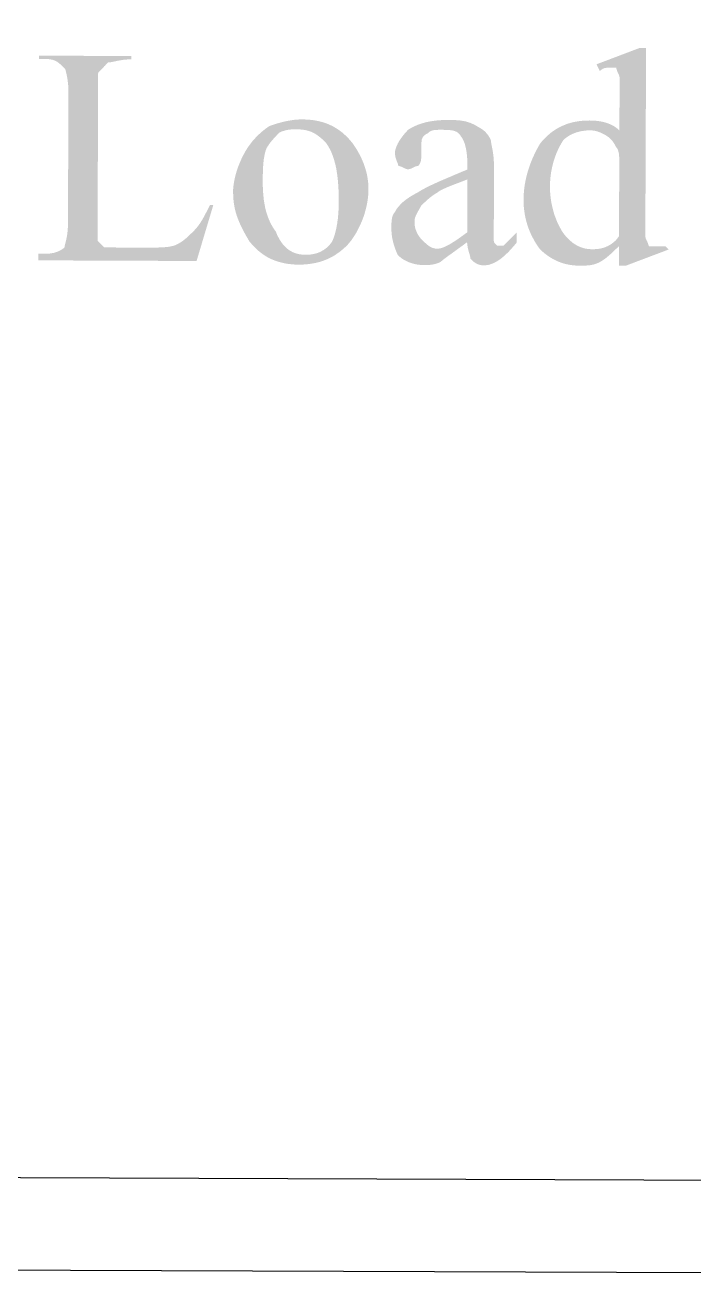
# Model space of a CAD drawing. Header units: millimetres. Extents: x -125 to 146, y -26 to 163.
# Drawn here: x 121.24 to 129.83, y 133.83 to 149.94 of the extents above; entities that cross this region are included whole.
import ezdxf
from ezdxf.xclip import XClip

# ---------------------------------------------------------------- set-up
doc = ezdxf.new("R2010")
doc.units = ezdxf.units.MM
doc.header["$MEASUREMENT"] = 0
doc.header["$XCLIPFRAME"] = 0
doc.layers.get('0').update_dxf_attribs({"color": 255, "linetype": 'CONTINUOUS'})

# ---------------------------------------------------------------- blocks, each defined once
blk = doc.blocks.new('MF5382_3')
at = {"color": 7, "linetype": 'Continuous', "lineweight": 25, "true_color": 0x000007}
blk.add_lwpolyline([(197.67, 53.755), (197.67, -5.961), (171.424, -5.961), (171.424, 53.755)], close=True, dxfattribs=at)
blk = doc.blocks.new('MF5399_4')
at = {"color": 7, "linetype": 'Continuous', "lineweight": 25, "true_color": 0x000007}
blk.add_lwpolyline([(196.482, 52.612), (196.482, -4.776), (172.612, -4.776), (172.612, 52.612)], close=True, dxfattribs=at)

msp = doc.modelspace()

# ---------------------------------------------------------------- hatches: boundary and pattern name
at = {"true_color": 0x000007}
h = msp.add_hatch(color=7, dxfattribs=at)
h.paths.add_polyline_path([(128.863, 147.101), (128.852, 147.09), (128.842, 147.08), (128.831, 147.069), (128.82, 147.059), (128.81, 147.049), (128.799, 147.038), (128.789, 147.028), (128.778, 147.018), (128.767, 147.008), (128.757, 146.999), (128.746, 146.989), (128.735, 146.98), (128.725, 146.971), (128.714, 146.962), (128.704, 146.953), (128.693, 146.945), (128.682, 146.937), (128.672, 146.929), (128.661, 146.922), (128.651, 146.915), (128.64, 146.908), (128.629, 146.902), (128.619, 146.896), (128.608, 146.89), (128.598, 146.885), (128.587, 146.881), (128.576, 146.876), (128.566, 146.873), (128.555, 146.869), (128.545, 146.866), (128.534, 146.863), (128.523, 146.861), (128.513, 146.859), (128.502, 146.857), (128.492, 146.855), (128.481, 146.854), (128.47, 146.852), (128.46, 146.851), (128.449, 146.851), (128.439, 146.85), (128.428, 146.85), (128.417, 146.849), (128.407, 146.849), (128.396, 146.849), (128.386, 146.849), (128.375, 146.849), (128.365, 146.849), (128.354, 146.849), (128.328, 146.849), (128.302, 146.851), (128.277, 146.853), (128.252, 146.856), (128.227, 146.86), (128.203, 146.865), (128.18, 146.87), (128.157, 146.876), (128.134, 146.883), (128.112, 146.891), (128.09, 146.899), (128.068, 146.908), (128.048, 146.918), (128.027, 146.928), (128.007, 146.939), (127.987, 146.951), (127.968, 146.963), (127.95, 146.975), (127.931, 146.989), (127.914, 147.002), (127.896, 147.017), (127.879, 147.031), (127.863, 147.047), (127.847, 147.062), (127.831, 147.084), (127.816, 147.106), (127.801, 147.128), (127.787, 147.151), (127.774, 147.174), (127.761, 147.198), (127.748, 147.222), (127.736, 147.246), (127.725, 147.271), (127.714, 147.297), (127.704, 147.322), (127.694, 147.349), (127.686, 147.375), (127.677, 147.403), (127.67, 147.43), (127.663, 147.458), (127.657, 147.487), (127.652, 147.516), (127.648, 147.545), (127.644, 147.575), (127.641, 147.605), (127.639, 147.636), (127.638, 147.667), (127.637, 147.698), (127.638, 147.73), (127.639, 147.762), (127.642, 147.794), (127.645, 147.826), (127.649, 147.858), (127.653, 147.889), (127.659, 147.921), (127.665, 147.952), (127.672, 147.984), (127.68, 148.015), (127.688, 148.045), (127.697, 148.076), (127.707, 148.106), (127.717, 148.136), (127.728, 148.166), (127.74, 148.196), (127.752, 148.225), (127.765, 148.254), (127.778, 148.282), (127.792, 148.311), (127.806, 148.339), (127.821, 148.366), (127.836, 148.393), (127.852, 148.42), (127.873, 148.445), (127.895, 148.47), (127.918, 148.493), (127.94, 148.515), (127.964, 148.535), (127.987, 148.555), (128.011, 148.573), (128.036, 148.59), (128.061, 148.606), (128.086, 148.62), (128.112, 148.634), (128.138, 148.646), (128.165, 148.657), (128.192, 148.668), (128.22, 148.677), (128.248, 148.685), (128.276, 148.692), (128.305, 148.698), (128.335, 148.703), (128.364, 148.707), (128.395, 148.71), (128.425, 148.712), (128.456, 148.713), (128.488, 148.714), (128.509, 148.713), (128.529, 148.713), (128.549, 148.711), (128.569, 148.71), (128.588, 148.708), (128.607, 148.705), (128.625, 148.702), (128.643, 148.699), (128.66, 148.695), (128.677, 148.691), (128.694, 148.686), (128.71, 148.681), (128.726, 148.675), (128.741, 148.669), (128.756, 148.663), (128.77, 148.656), (128.784, 148.649), (128.797, 148.641), (128.81, 148.633), (128.823, 148.624), (128.835, 148.615), (128.846, 148.606), (128.858, 148.596), (128.868, 148.585), (128.87, 148.924), (128.87, 148.945), (128.87, 148.965), (128.87, 148.985), (128.87, 149.005), (128.87, 149.024), (128.87, 149.042), (128.87, 149.06), (128.87, 149.078), (128.87, 149.094), (128.87, 149.11), (128.87, 149.126), (128.87, 149.141), (128.871, 149.155), (128.871, 149.169), (128.871, 149.181), (128.871, 149.194), (128.871, 149.205), (128.871, 149.216), (128.871, 149.225), (128.871, 149.235), (128.871, 149.243), (128.871, 149.25), (128.871, 149.257), (128.871, 149.263), (128.871, 149.268), (128.87, 149.273), (128.869, 149.278), (128.868, 149.284), (128.866, 149.289), (128.864, 149.294), (128.862, 149.3), (128.86, 149.305), (128.858, 149.31), (128.855, 149.316), (128.853, 149.321), (128.85, 149.326), (128.847, 149.332), (128.845, 149.337), (128.842, 149.343), (128.84, 149.348), (128.838, 149.354), (128.836, 149.359), (128.834, 149.365), (128.832, 149.37), (128.831, 149.376), (128.83, 149.381), (128.829, 149.387), (128.829, 149.392), (128.824, 149.392), (128.819, 149.392), (128.815, 149.392), (128.811, 149.392), (128.807, 149.392), (128.804, 149.392), (128.801, 149.392), (128.798, 149.392), (128.795, 149.392), (128.792, 149.392), (128.789, 149.392), (128.787, 149.392), (128.784, 149.392), (128.781, 149.392), (128.779, 149.392), (128.776, 149.393), (128.773, 149.393), (128.77, 149.393), (128.766, 149.393), (128.762, 149.393), (128.758, 149.393), (128.754, 149.393), (128.749, 149.393), (128.744, 149.393), (128.739, 149.393), (128.734, 149.393), (128.729, 149.393), (128.723, 149.392), (128.718, 149.392), (128.713, 149.392), (128.707, 149.392), (128.702, 149.391), (128.697, 149.39), (128.691, 149.39), (128.686, 149.389), (128.681, 149.387), (128.676, 149.386), (128.67, 149.384), (128.665, 149.382), (128.66, 149.38), (128.654, 149.377), (128.649, 149.374), (128.644, 149.371), (128.638, 149.367), (128.633, 149.363), (128.628, 149.358), (128.623, 149.354), (128.617, 149.348), (128.575, 149.436), (129.126, 149.645), (129.211, 149.645), (129.203, 147.608), (129.203, 147.582), (129.203, 147.557), (129.203, 147.532), (129.203, 147.509), (129.203, 147.486), (129.203, 147.465), (129.203, 147.444), (129.203, 147.424), (129.203, 147.405), (129.203, 147.387), (129.203, 147.37), (129.203, 147.354), (129.202, 147.338), (129.202, 147.324), (129.202, 147.31), (129.202, 147.297), (129.202, 147.285), (129.202, 147.274), (129.202, 147.264), (129.202, 147.255), (129.202, 147.247), (129.202, 147.239), (129.202, 147.232), (129.202, 147.227), (129.202, 147.221), (129.203, 147.216), (129.204, 147.211), (129.205, 147.205), (129.207, 147.2), (129.209, 147.195), (129.211, 147.19), (129.213, 147.184), (129.215, 147.179), (129.218, 147.174), (129.22, 147.168), (129.223, 147.163), (129.226, 147.158), (129.228, 147.152), (129.231, 147.147), (129.233, 147.142), (129.235, 147.137), (129.237, 147.131), (129.239, 147.126), (129.241, 147.121), (129.242, 147.115), (129.243, 147.11), (129.244, 147.105), (129.244, 147.1), (129.249, 147.099), (129.254, 147.099), (129.259, 147.099), (129.263, 147.099), (129.267, 147.099), (129.271, 147.099), (129.274, 147.099), (129.277, 147.099), (129.28, 147.099), (129.283, 147.099), (129.286, 147.099), (129.289, 147.099), (129.291, 147.099), (129.294, 147.099), (129.297, 147.099), (129.3, 147.099), (129.303, 147.099), (129.306, 147.099), (129.31, 147.099), (129.313, 147.099), (129.317, 147.099), (129.321, 147.099), (129.326, 147.099), (129.331, 147.099), (129.337, 147.099), (129.342, 147.099), (129.347, 147.099), (129.352, 147.099), (129.358, 147.099), (129.363, 147.099), (129.368, 147.099), (129.374, 147.099), (129.379, 147.099), (129.384, 147.099), (129.389, 147.099), (129.395, 147.099), (129.4, 147.099), (129.405, 147.099), (129.411, 147.099), (129.416, 147.099), (129.421, 147.099), (129.426, 147.099), (129.432, 147.099), (129.437, 147.099), (129.442, 147.099), (129.448, 147.099), (129.453, 147.099), (129.458, 147.099), (129.5, 147.056), (128.947, 146.847), (128.862, 146.847)])
h.paths.add_polyline_path([(128.863, 147.228), (128.867, 148.162), (128.867, 148.172), (128.867, 148.183), (128.867, 148.194), (128.867, 148.204), (128.867, 148.214), (128.866, 148.225), (128.866, 148.235), (128.866, 148.245), (128.865, 148.255), (128.864, 148.265), (128.863, 148.274), (128.862, 148.284), (128.861, 148.293), (128.859, 148.302), (128.857, 148.31), (128.855, 148.319), (128.852, 148.327), (128.85, 148.335), (128.847, 148.342), (128.843, 148.349), (128.839, 148.356), (128.835, 148.362), (128.83, 148.368), (128.825, 148.374), (128.82, 148.384), (128.815, 148.394), (128.809, 148.404), (128.804, 148.413), (128.799, 148.422), (128.793, 148.43), (128.787, 148.438), (128.782, 148.446), (128.776, 148.454), (128.77, 148.461), (128.763, 148.468), (128.757, 148.475), (128.75, 148.481), (128.743, 148.487), (128.736, 148.494), (128.729, 148.5), (128.721, 148.505), (128.713, 148.511), (128.704, 148.517), (128.696, 148.522), (128.686, 148.528), (128.677, 148.533), (128.667, 148.538), (128.657, 148.544), (128.646, 148.549), (128.636, 148.553), (128.627, 148.558), (128.618, 148.562), (128.609, 148.565), (128.6, 148.568), (128.592, 148.571), (128.585, 148.574), (128.577, 148.576), (128.57, 148.578), (128.563, 148.58), (128.556, 148.581), (128.55, 148.582), (128.543, 148.583), (128.537, 148.584), (128.531, 148.585), (128.526, 148.585), (128.52, 148.586), (128.514, 148.586), (128.509, 148.586), (128.503, 148.586), (128.498, 148.587), (128.493, 148.587), (128.487, 148.587), (128.472, 148.586), (128.456, 148.586), (128.44, 148.585), (128.424, 148.583), (128.408, 148.581), (128.393, 148.579), (128.377, 148.576), (128.362, 148.573), (128.347, 148.569), (128.332, 148.565), (128.317, 148.561), (128.302, 148.556), (128.288, 148.55), (128.273, 148.544), (128.259, 148.538), (128.246, 148.531), (128.232, 148.524), (128.219, 148.516), (128.207, 148.508), (128.194, 148.5), (128.182, 148.491), (128.17, 148.481), (128.159, 148.471), (128.148, 148.461), (128.138, 148.445), (128.127, 148.427), (128.117, 148.409), (128.106, 148.391), (128.096, 148.371), (128.086, 148.351), (128.076, 148.329), (128.066, 148.308), (128.057, 148.285), (128.048, 148.261), (128.039, 148.237), (128.031, 148.213), (128.023, 148.187), (128.016, 148.161), (128.009, 148.134), (128.003, 148.107), (127.997, 148.079), (127.992, 148.051), (127.988, 148.022), (127.984, 147.992), (127.981, 147.962), (127.979, 147.931), (127.977, 147.9), (127.977, 147.869), (127.977, 147.837), (127.978, 147.806), (127.98, 147.775), (127.983, 147.744), (127.986, 147.715), (127.991, 147.685), (127.995, 147.657), (128.001, 147.629), (128.007, 147.601), (128.014, 147.574), (128.021, 147.548), (128.028, 147.522), (128.036, 147.497), (128.045, 147.473), (128.054, 147.45), (128.063, 147.427), (128.072, 147.405), (128.082, 147.384), (128.092, 147.363), (128.102, 147.343), (128.113, 147.325), (128.123, 147.306), (128.133, 147.289), (128.144, 147.273), (128.16, 147.252), (128.175, 147.233), (128.191, 147.215), (128.207, 147.198), (128.223, 147.183), (128.239, 147.168), (128.255, 147.155), (128.27, 147.142), (128.286, 147.131), (128.302, 147.121), (128.318, 147.111), (128.334, 147.103), (128.35, 147.095), (128.365, 147.089), (128.381, 147.083), (128.397, 147.078), (128.413, 147.073), (128.429, 147.069), (128.445, 147.066), (128.461, 147.064), (128.476, 147.062), (128.492, 147.061), (128.508, 147.06), (128.524, 147.06), (128.54, 147.06), (128.556, 147.061), (128.572, 147.062), (128.587, 147.063), (128.603, 147.065), (128.619, 147.068), (128.634, 147.071), (128.65, 147.075), (128.665, 147.079), (128.68, 147.084), (128.695, 147.09), (128.709, 147.096), (128.724, 147.103), (128.738, 147.111), (128.752, 147.119), (128.766, 147.128), (128.779, 147.138), (128.792, 147.148), (128.805, 147.159), (128.818, 147.171), (128.83, 147.184), (128.841, 147.198), (128.853, 147.213)])
msp.add_hatch(color=7, dxfattribs=at).paths.add_polyline_path([(123.61, 147.628), (123.653, 147.628), (123.438, 146.909), (121.404, 146.917), (121.404, 147.002), (121.489, 147.001), (121.504, 147.001), (121.519, 147.002), (121.534, 147.003), (121.549, 147.004), (121.562, 147.006), (121.576, 147.008), (121.589, 147.011), (121.602, 147.013), (121.614, 147.016), (121.625, 147.02), (121.637, 147.023), (121.647, 147.027), (121.658, 147.031), (121.668, 147.035), (121.677, 147.04), (121.686, 147.044), (121.695, 147.049), (121.703, 147.054), (121.711, 147.059), (121.718, 147.064), (121.725, 147.069), (121.731, 147.074), (121.737, 147.08), (121.743, 147.085), (121.743, 147.09), (121.744, 147.096), (121.745, 147.103), (121.746, 147.11), (121.748, 147.117), (121.75, 147.125), (121.752, 147.134), (121.754, 147.143), (121.757, 147.153), (121.759, 147.163), (121.762, 147.174), (121.764, 147.185), (121.767, 147.198), (121.77, 147.211), (121.772, 147.224), (121.775, 147.238), (121.777, 147.254), (121.779, 147.269), (121.781, 147.286), (121.783, 147.303), (121.784, 147.321), (121.785, 147.34), (121.786, 147.36), (121.786, 147.381), (121.793, 149.077), (121.792, 149.098), (121.792, 149.118), (121.791, 149.138), (121.79, 149.158), (121.788, 149.177), (121.786, 149.195), (121.784, 149.212), (121.782, 149.229), (121.78, 149.245), (121.777, 149.261), (121.775, 149.275), (121.772, 149.289), (121.77, 149.302), (121.767, 149.313), (121.765, 149.324), (121.762, 149.334), (121.76, 149.343), (121.758, 149.351), (121.756, 149.358), (121.754, 149.363), (121.753, 149.368), (121.752, 149.371), (121.752, 149.373), (121.751, 149.374), (121.741, 149.384), (121.731, 149.395), (121.721, 149.404), (121.712, 149.414), (121.703, 149.422), (121.694, 149.431), (121.685, 149.439), (121.676, 149.446), (121.668, 149.453), (121.659, 149.46), (121.65, 149.466), (121.641, 149.472), (121.631, 149.477), (121.622, 149.481), (121.612, 149.486), (121.601, 149.49), (121.59, 149.493), (121.579, 149.496), (121.567, 149.498), (121.555, 149.5), (121.542, 149.502), (121.528, 149.503), (121.513, 149.504), (121.498, 149.504), (121.413, 149.504), (121.413, 149.547), (122.601, 149.542), (122.601, 149.5), (122.585, 149.5), (122.569, 149.499), (122.553, 149.498), (122.537, 149.497), (122.521, 149.496), (122.506, 149.494), (122.49, 149.492), (122.475, 149.49), (122.461, 149.487), (122.446, 149.485), (122.432, 149.482), (122.419, 149.48), (122.406, 149.477), (122.393, 149.474), (122.381, 149.472), (122.37, 149.47), (122.359, 149.467), (122.348, 149.465), (122.339, 149.463), (122.33, 149.462), (122.322, 149.461), (122.314, 149.46), (122.308, 149.459), (122.302, 149.459), (122.297, 149.454), (122.291, 149.448), (122.286, 149.443), (122.281, 149.438), (122.275, 149.432), (122.27, 149.427), (122.265, 149.421), (122.26, 149.416), (122.254, 149.411), (122.249, 149.405), (122.244, 149.4), (122.238, 149.394), (122.233, 149.389), (122.228, 149.383), (122.222, 149.378), (122.217, 149.373), (122.212, 149.367), (122.206, 149.362), (122.201, 149.356), (122.196, 149.351), (122.19, 149.346), (122.185, 149.34), (122.18, 149.335), (122.175, 149.33), (122.175, 149.324), (122.174, 149.318), (122.174, 149.312), (122.174, 149.305), (122.174, 149.297), (122.174, 149.289), (122.174, 149.281), (122.174, 149.272), (122.174, 149.262), (122.174, 149.252), (122.174, 149.241), (122.174, 149.229), (122.174, 149.217), (122.174, 149.204), (122.174, 149.19), (122.174, 149.176), (122.174, 149.161), (122.174, 149.145), (122.174, 149.129), (122.174, 149.111), (122.174, 149.093), (122.174, 149.074), (122.174, 149.054), (122.173, 149.033), (122.167, 147.38), (122.167, 147.369), (122.167, 147.359), (122.167, 147.348), (122.167, 147.338), (122.167, 147.327), (122.167, 147.317), (122.167, 147.307), (122.167, 147.297), (122.167, 147.287), (122.167, 147.277), (122.167, 147.267), (122.167, 147.258), (122.167, 147.249), (122.167, 147.24), (122.167, 147.231), (122.167, 147.223), (122.167, 147.215), (122.167, 147.207), (122.167, 147.2), (122.167, 147.193), (122.167, 147.186), (122.167, 147.179), (122.167, 147.174), (122.167, 147.168), (122.172, 147.163), (122.176, 147.158), (122.181, 147.154), (122.184, 147.15), (122.188, 147.146), (122.192, 147.143), (122.195, 147.14), (122.198, 147.137), (122.201, 147.134), (122.203, 147.131), (122.206, 147.128), (122.209, 147.126), (122.211, 147.123), (122.214, 147.12), (122.217, 147.117), (122.22, 147.115), (122.223, 147.111), (122.226, 147.108), (122.229, 147.105), (122.233, 147.101), (122.237, 147.097), (122.241, 147.093), (122.246, 147.088), (122.251, 147.083), (122.256, 147.083), (122.262, 147.083), (122.269, 147.083), (122.276, 147.083), (122.283, 147.083), (122.291, 147.083), (122.3, 147.083), (122.309, 147.083), (122.319, 147.083), (122.329, 147.083), (122.34, 147.083), (122.351, 147.083), (122.364, 147.083), (122.377, 147.083), (122.39, 147.083), (122.405, 147.082), (122.42, 147.082), (122.435, 147.082), (122.452, 147.082), (122.469, 147.082), (122.488, 147.082), (122.507, 147.082), (122.526, 147.082), (122.547, 147.082), (122.762, 147.081), (122.788, 147.081), (122.813, 147.081), (122.837, 147.081), (122.861, 147.081), (122.883, 147.081), (122.905, 147.081), (122.926, 147.082), (122.947, 147.082), (122.966, 147.083), (122.985, 147.083), (123.003, 147.084), (123.021, 147.085), (123.038, 147.087), (123.054, 147.088), (123.07, 147.09), (123.085, 147.092), (123.099, 147.095), (123.113, 147.098), (123.126, 147.101), (123.139, 147.104), (123.151, 147.108), (123.163, 147.112), (123.174, 147.117), (123.185, 147.122), (123.195, 147.127), (123.205, 147.132), (123.215, 147.138), (123.224, 147.143), (123.233, 147.149), (123.242, 147.154), (123.251, 147.16), (123.259, 147.166), (123.267, 147.171), (123.275, 147.178), (123.283, 147.184), (123.291, 147.19), (123.299, 147.197), (123.307, 147.204), (123.315, 147.211), (123.323, 147.219), (123.332, 147.226), (123.34, 147.234), (123.349, 147.243), (123.358, 147.252), (123.367, 147.261), (123.377, 147.27), (123.387, 147.28), (123.397, 147.29), (123.408, 147.301), (123.418, 147.312), (123.427, 147.322), (123.437, 147.333), (123.446, 147.344), (123.454, 147.355), (123.463, 147.366), (123.471, 147.378), (123.48, 147.39), (123.488, 147.402), (123.496, 147.415), (123.504, 147.428), (123.512, 147.441), (123.52, 147.455), (123.528, 147.469), (123.536, 147.484), (123.544, 147.5), (123.553, 147.516), (123.562, 147.533), (123.571, 147.55), (123.58, 147.569), (123.59, 147.588), (123.6, 147.608)])
h = msp.add_hatch(color=7, dxfattribs=at)
h.paths.add_polyline_path([(124.8, 148.727), (124.831, 148.727), (124.863, 148.725), (124.894, 148.723), (124.924, 148.72), (124.954, 148.715), (124.984, 148.71), (125.013, 148.704), (125.041, 148.697), (125.069, 148.688), (125.097, 148.679), (125.124, 148.669), (125.151, 148.657), (125.177, 148.645), (125.203, 148.631), (125.228, 148.616), (125.253, 148.6), (125.278, 148.583), (125.302, 148.565), (125.325, 148.545), (125.348, 148.524), (125.371, 148.502), (125.393, 148.479), (125.415, 148.454), (125.436, 148.429), (125.452, 148.407), (125.467, 148.385), (125.481, 148.363), (125.496, 148.34), (125.509, 148.317), (125.522, 148.294), (125.535, 148.27), (125.547, 148.246), (125.558, 148.222), (125.569, 148.197), (125.579, 148.173), (125.589, 148.148), (125.597, 148.122), (125.606, 148.097), (125.613, 148.071), (125.62, 148.045), (125.626, 148.019), (125.631, 147.993), (125.635, 147.967), (125.639, 147.941), (125.642, 147.914), (125.644, 147.888), (125.645, 147.862), (125.646, 147.835), (125.645, 147.814), (125.645, 147.792), (125.643, 147.771), (125.642, 147.749), (125.64, 147.728), (125.637, 147.707), (125.634, 147.685), (125.631, 147.664), (125.627, 147.643), (125.623, 147.621), (125.618, 147.6), (125.613, 147.579), (125.607, 147.558), (125.601, 147.537), (125.595, 147.515), (125.588, 147.494), (125.581, 147.473), (125.573, 147.452), (125.565, 147.431), (125.556, 147.41), (125.547, 147.388), (125.537, 147.367), (125.527, 147.346), (125.517, 147.325), (125.506, 147.304), (125.495, 147.284), (125.485, 147.265), (125.474, 147.247), (125.463, 147.23), (125.452, 147.213), (125.441, 147.197), (125.43, 147.181), (125.419, 147.166), (125.407, 147.152), (125.396, 147.138), (125.384, 147.124), (125.372, 147.111), (125.359, 147.099), (125.347, 147.087), (125.334, 147.075), (125.321, 147.063), (125.307, 147.052), (125.294, 147.041), (125.28, 147.03), (125.265, 147.019), (125.25, 147.009), (125.235, 146.998), (125.219, 146.987), (125.203, 146.977), (125.186, 146.967), (125.17, 146.958), (125.152, 146.949), (125.134, 146.94), (125.116, 146.932), (125.098, 146.925), (125.079, 146.917), (125.06, 146.911), (125.041, 146.904), (125.021, 146.898), (125.002, 146.893), (124.981, 146.888), (124.961, 146.883), (124.941, 146.879), (124.92, 146.876), (124.899, 146.872), (124.878, 146.87), (124.857, 146.867), (124.836, 146.865), (124.815, 146.864), (124.793, 146.863), (124.772, 146.862), (124.75, 146.862), (124.719, 146.863), (124.688, 146.864), (124.657, 146.867), (124.627, 146.87), (124.597, 146.874), (124.568, 146.879), (124.539, 146.886), (124.511, 146.893), (124.483, 146.901), (124.455, 146.91), (124.428, 146.921), (124.401, 146.932), (124.375, 146.945), (124.349, 146.958), (124.324, 146.973), (124.299, 146.989), (124.275, 147.006), (124.251, 147.025), (124.227, 147.044), (124.204, 147.065), (124.182, 147.087), (124.16, 147.11), (124.138, 147.135), (124.116, 147.161), (124.101, 147.187), (124.086, 147.213), (124.071, 147.239), (124.057, 147.264), (124.043, 147.289), (124.03, 147.314), (124.018, 147.339), (124.006, 147.364), (123.995, 147.388), (123.984, 147.413), (123.974, 147.438), (123.964, 147.463), (123.955, 147.489), (123.947, 147.514), (123.94, 147.54), (123.933, 147.567), (123.927, 147.594), (123.922, 147.621), (123.917, 147.649), (123.914, 147.678), (123.911, 147.707), (123.909, 147.737), (123.908, 147.768), (123.907, 147.799), (123.907, 147.815), (123.908, 147.832), (123.909, 147.849), (123.911, 147.866), (123.913, 147.884), (123.916, 147.902), (123.918, 147.92), (123.922, 147.939), (123.926, 147.958), (123.93, 147.977), (123.935, 147.996), (123.94, 148.016), (123.945, 148.036), (123.951, 148.056), (123.958, 148.076), (123.965, 148.097), (123.972, 148.118), (123.98, 148.138), (123.988, 148.159), (123.997, 148.18), (124.006, 148.201), (124.015, 148.222), (124.025, 148.243), (124.036, 148.264), (124.047, 148.285), (124.058, 148.306), (124.07, 148.326), (124.082, 148.345), (124.094, 148.365), (124.107, 148.383), (124.12, 148.401), (124.134, 148.419), (124.147, 148.437), (124.161, 148.454), (124.176, 148.47), (124.19, 148.486), (124.205, 148.502), (124.22, 148.517), (124.235, 148.532), (124.25, 148.546), (124.266, 148.56), (124.281, 148.573), (124.297, 148.586), (124.313, 148.599), (124.328, 148.611), (124.344, 148.622), (124.36, 148.633), (124.376, 148.644), (124.392, 148.649), (124.408, 148.655), (124.424, 148.66), (124.44, 148.665), (124.456, 148.67), (124.472, 148.675), (124.488, 148.68), (124.505, 148.684), (124.521, 148.689), (124.538, 148.693), (124.555, 148.698), (124.572, 148.702), (124.589, 148.705), (124.607, 148.709), (124.625, 148.712), (124.643, 148.715), (124.661, 148.718), (124.68, 148.72), (124.699, 148.723), (124.718, 148.724), (124.738, 148.726), (124.758, 148.727), (124.779, 148.727)])
h.paths.add_polyline_path([(124.714, 148.601), (124.709, 148.601), (124.703, 148.601), (124.697, 148.601), (124.69, 148.6), (124.683, 148.6), (124.675, 148.6), (124.668, 148.6), (124.66, 148.599), (124.651, 148.599), (124.643, 148.598), (124.634, 148.597), (124.625, 148.596), (124.615, 148.594), (124.606, 148.593), (124.596, 148.591), (124.586, 148.589), (124.576, 148.586), (124.566, 148.583), (124.555, 148.58), (124.545, 148.577), (124.534, 148.573), (124.524, 148.569), (124.513, 148.564), (124.503, 148.559), (124.497, 148.554), (124.491, 148.548), (124.485, 148.541), (124.478, 148.535), (124.471, 148.528), (124.464, 148.52), (124.457, 148.512), (124.449, 148.504), (124.441, 148.496), (124.434, 148.487), (124.426, 148.479), (124.418, 148.469), (124.41, 148.46), (124.402, 148.451), (124.394, 148.441), (124.386, 148.431), (124.379, 148.421), (124.371, 148.411), (124.364, 148.4), (124.357, 148.39), (124.35, 148.38), (124.344, 148.369), (124.338, 148.359), (124.333, 148.348), (124.327, 148.332), (124.323, 148.316), (124.318, 148.3), (124.314, 148.284), (124.311, 148.268), (124.308, 148.252), (124.305, 148.236), (124.302, 148.22), (124.3, 148.203), (124.298, 148.186), (124.296, 148.169), (124.295, 148.152), (124.294, 148.135), (124.292, 148.117), (124.292, 148.1), (124.291, 148.082), (124.29, 148.063), (124.29, 148.045), (124.289, 148.026), (124.289, 148.006), (124.289, 147.986), (124.289, 147.966), (124.289, 147.946), (124.289, 147.925), (124.289, 147.893), (124.289, 147.862), (124.29, 147.831), (124.292, 147.8), (124.294, 147.77), (124.297, 147.741), (124.3, 147.712), (124.303, 147.683), (124.308, 147.655), (124.313, 147.627), (124.318, 147.6), (124.324, 147.573), (124.331, 147.547), (124.339, 147.521), (124.347, 147.495), (124.356, 147.47), (124.366, 147.446), (124.376, 147.422), (124.387, 147.398), (124.399, 147.375), (124.412, 147.352), (124.426, 147.33), (124.44, 147.308), (124.456, 147.287), (124.466, 147.261), (124.477, 147.236), (124.489, 147.213), (124.501, 147.191), (124.514, 147.17), (124.527, 147.151), (124.54, 147.132), (124.554, 147.115), (124.568, 147.099), (124.583, 147.085), (124.598, 147.071), (124.614, 147.058), (124.63, 147.047), (124.647, 147.037), (124.664, 147.027), (124.681, 147.019), (124.699, 147.012), (124.718, 147.006), (124.737, 147.001), (124.756, 146.996), (124.776, 146.993), (124.796, 146.991), (124.817, 146.989), (124.838, 146.989), (124.854, 146.989), (124.87, 146.99), (124.886, 146.991), (124.901, 146.992), (124.917, 146.994), (124.933, 146.997), (124.948, 147), (124.964, 147.004), (124.979, 147.008), (124.994, 147.013), (125.009, 147.019), (125.024, 147.025), (125.038, 147.032), (125.052, 147.04), (125.066, 147.048), (125.08, 147.057), (125.093, 147.067), (125.106, 147.077), (125.119, 147.088), (125.132, 147.1), (125.144, 147.113), (125.155, 147.127), (125.167, 147.141), (125.177, 147.157), (125.183, 147.168), (125.188, 147.18), (125.193, 147.193), (125.199, 147.206), (125.204, 147.221), (125.209, 147.236), (125.214, 147.252), (125.219, 147.27), (125.223, 147.288), (125.228, 147.307), (125.232, 147.326), (125.236, 147.347), (125.24, 147.369), (125.244, 147.391), (125.247, 147.415), (125.251, 147.439), (125.254, 147.464), (125.256, 147.49), (125.258, 147.517), (125.26, 147.545), (125.262, 147.573), (125.263, 147.603), (125.264, 147.633), (125.264, 147.665), (125.264, 147.707), (125.263, 147.748), (125.262, 147.788), (125.261, 147.828), (125.259, 147.867), (125.256, 147.904), (125.253, 147.941), (125.249, 147.977), (125.245, 148.012), (125.24, 148.046), (125.235, 148.079), (125.229, 148.112), (125.222, 148.143), (125.214, 148.173), (125.206, 148.203), (125.197, 148.232), (125.187, 148.26), (125.177, 148.287), (125.166, 148.313), (125.154, 148.338), (125.141, 148.362), (125.127, 148.386), (125.113, 148.408), (125.098, 148.43), (125.082, 148.445), (125.067, 148.46), (125.052, 148.474), (125.037, 148.487), (125.023, 148.499), (125.008, 148.51), (124.994, 148.521), (124.98, 148.531), (124.966, 148.54), (124.952, 148.548), (124.938, 148.556), (124.923, 148.563), (124.908, 148.569), (124.893, 148.575), (124.878, 148.58), (124.862, 148.584), (124.846, 148.588), (124.829, 148.592), (124.812, 148.594), (124.794, 148.597), (124.775, 148.598), (124.756, 148.6), (124.736, 148.6)])
h = msp.add_hatch(color=7, dxfattribs=at)
h.paths.add_polyline_path([(126.913, 147.15), (126.892, 147.135), (126.872, 147.12), (126.852, 147.105), (126.832, 147.091), (126.813, 147.077), (126.794, 147.064), (126.776, 147.051), (126.759, 147.038), (126.742, 147.026), (126.726, 147.014), (126.711, 147.003), (126.696, 146.993), (126.681, 146.982), (126.668, 146.972), (126.655, 146.963), (126.643, 146.954), (126.631, 146.945), (126.621, 146.937), (126.611, 146.93), (126.602, 146.922), (126.593, 146.916), (126.586, 146.909), (126.579, 146.903), (126.574, 146.898), (126.563, 146.893), (126.552, 146.888), (126.542, 146.884), (126.531, 146.88), (126.521, 146.877), (126.511, 146.873), (126.5, 146.871), (126.49, 146.868), (126.48, 146.866), (126.471, 146.864), (126.461, 146.863), (126.452, 146.861), (126.443, 146.86), (126.434, 146.859), (126.425, 146.858), (126.417, 146.858), (126.408, 146.857), (126.401, 146.857), (126.393, 146.856), (126.386, 146.856), (126.379, 146.856), (126.373, 146.856), (126.367, 146.856), (126.362, 146.856), (126.346, 146.856), (126.33, 146.857), (126.314, 146.858), (126.298, 146.86), (126.283, 146.862), (126.267, 146.864), (126.252, 146.867), (126.236, 146.871), (126.221, 146.875), (126.206, 146.879), (126.191, 146.883), (126.177, 146.889), (126.162, 146.894), (126.148, 146.9), (126.134, 146.907), (126.12, 146.914), (126.107, 146.921), (126.094, 146.929), (126.081, 146.937), (126.069, 146.945), (126.057, 146.955), (126.045, 146.964), (126.034, 146.974), (126.024, 146.984), (126.018, 146.995), (126.013, 147.006), (126.008, 147.018), (126.003, 147.03), (125.998, 147.043), (125.993, 147.055), (125.988, 147.068), (125.983, 147.082), (125.979, 147.095), (125.974, 147.109), (125.97, 147.124), (125.966, 147.138), (125.962, 147.153), (125.959, 147.168), (125.955, 147.183), (125.952, 147.198), (125.949, 147.213), (125.947, 147.229), (125.945, 147.244), (125.943, 147.26), (125.942, 147.276), (125.941, 147.292), (125.94, 147.308), (125.94, 147.323), (125.94, 147.334), (125.94, 147.345), (125.94, 147.355), (125.94, 147.366), (125.941, 147.376), (125.941, 147.386), (125.941, 147.396), (125.942, 147.407), (125.943, 147.416), (125.944, 147.426), (125.945, 147.436), (125.946, 147.445), (125.947, 147.454), (125.949, 147.463), (125.951, 147.472), (125.953, 147.48), (125.956, 147.488), (125.959, 147.496), (125.962, 147.503), (125.965, 147.51), (125.969, 147.517), (125.973, 147.524), (125.978, 147.529), (125.983, 147.535), (125.989, 147.545), (125.995, 147.556), (126.001, 147.567), (126.008, 147.577), (126.016, 147.588), (126.024, 147.598), (126.032, 147.609), (126.042, 147.619), (126.051, 147.63), (126.062, 147.641), (126.073, 147.651), (126.084, 147.662), (126.096, 147.673), (126.109, 147.683), (126.123, 147.694), (126.137, 147.704), (126.153, 147.715), (126.168, 147.726), (126.185, 147.737), (126.203, 147.747), (126.221, 147.758), (126.24, 147.769), (126.26, 147.78), (126.28, 147.79), (126.297, 147.801), (126.314, 147.812), (126.332, 147.822), (126.351, 147.833), (126.371, 147.843), (126.392, 147.854), (126.413, 147.865), (126.436, 147.876), (126.459, 147.887), (126.484, 147.899), (126.509, 147.91), (126.535, 147.922), (126.562, 147.934), (126.59, 147.946), (126.618, 147.958), (126.648, 147.971), (126.679, 147.984), (126.71, 147.997), (126.742, 148.011), (126.775, 148.025), (126.809, 148.039), (126.844, 148.054), (126.88, 148.069), (126.917, 148.084), (126.917, 148.127), (126.917, 148.153), (126.916, 148.178), (126.915, 148.202), (126.914, 148.226), (126.912, 148.248), (126.91, 148.27), (126.908, 148.29), (126.905, 148.31), (126.902, 148.329), (126.899, 148.347), (126.895, 148.365), (126.891, 148.381), (126.887, 148.396), (126.883, 148.411), (126.879, 148.425), (126.874, 148.437), (126.869, 148.449), (126.864, 148.46), (126.859, 148.471), (126.854, 148.48), (126.849, 148.488), (126.844, 148.496), (126.839, 148.502), (126.833, 148.508), (126.828, 148.518), (126.822, 148.528), (126.816, 148.536), (126.809, 148.544), (126.802, 148.551), (126.794, 148.557), (126.786, 148.563), (126.777, 148.568), (126.768, 148.572), (126.759, 148.576), (126.749, 148.58), (126.739, 148.583), (126.728, 148.585), (126.716, 148.587), (126.705, 148.589), (126.693, 148.59), (126.68, 148.591), (126.667, 148.592), (126.654, 148.593), (126.64, 148.593), (126.625, 148.593), (126.611, 148.594), (126.595, 148.594), (126.58, 148.594), (126.569, 148.594), (126.559, 148.594), (126.55, 148.594), (126.541, 148.594), (126.532, 148.593), (126.524, 148.593), (126.515, 148.593), (126.508, 148.592), (126.5, 148.592), (126.493, 148.591), (126.486, 148.59), (126.479, 148.589), (126.473, 148.587), (126.466, 148.586), (126.46, 148.584), (126.454, 148.582), (126.448, 148.579), (126.443, 148.576), (126.437, 148.573), (126.432, 148.57), (126.426, 148.566), (126.421, 148.562), (126.416, 148.557), (126.41, 148.552), (126.4, 148.547), (126.391, 148.541), (126.382, 148.536), (126.375, 148.531), (126.368, 148.525), (126.361, 148.52), (126.356, 148.514), (126.351, 148.508), (126.346, 148.502), (126.342, 148.496), (126.339, 148.49), (126.336, 148.483), (126.334, 148.477), (126.331, 148.47), (126.33, 148.463), (126.328, 148.455), (126.327, 148.447), (126.327, 148.439), (126.326, 148.431), (126.326, 148.422), (126.325, 148.413), (126.325, 148.403), (126.325, 148.393), (126.325, 148.383), (126.325, 148.298), (126.325, 148.288), (126.325, 148.278), (126.325, 148.268), (126.324, 148.259), (126.324, 148.251), (126.324, 148.242), (126.323, 148.234), (126.323, 148.226), (126.322, 148.219), (126.321, 148.211), (126.32, 148.205), (126.319, 148.198), (126.318, 148.191), (126.316, 148.185), (126.314, 148.179), (126.312, 148.173), (126.309, 148.167), (126.306, 148.161), (126.303, 148.156), (126.3, 148.15), (126.296, 148.145), (126.292, 148.14), (126.287, 148.134), (126.282, 148.129), (126.276, 148.129), (126.271, 148.128), (126.266, 148.127), (126.261, 148.126), (126.255, 148.124), (126.25, 148.123), (126.245, 148.121), (126.239, 148.118), (126.234, 148.116), (126.229, 148.113), (126.223, 148.111), (126.218, 148.108), (126.213, 148.106), (126.208, 148.103), (126.202, 148.1), (126.197, 148.098), (126.192, 148.096), (126.186, 148.094), (126.181, 148.092), (126.176, 148.09), (126.17, 148.089), (126.165, 148.088), (126.16, 148.087), (126.155, 148.087), (126.149, 148.088), (126.144, 148.088), (126.139, 148.089), (126.133, 148.09), (126.128, 148.092), (126.123, 148.094), (126.118, 148.096), (126.112, 148.098), (126.107, 148.101), (126.102, 148.103), (126.096, 148.106), (126.091, 148.109), (126.086, 148.111), (126.081, 148.114), (126.075, 148.116), (126.07, 148.119), (126.065, 148.121), (126.059, 148.123), (126.054, 148.125), (126.049, 148.127), (126.044, 148.128), (126.038, 148.129), (126.033, 148.13), (126.028, 148.13), (126.028, 148.135), (126.027, 148.141), (126.026, 148.146), (126.025, 148.151), (126.023, 148.157), (126.021, 148.163), (126.019, 148.168), (126.017, 148.174), (126.015, 148.18), (126.012, 148.186), (126.009, 148.192), (126.007, 148.199), (126.004, 148.206), (126.002, 148.213), (125.999, 148.22), (125.997, 148.227), (125.994, 148.235), (125.992, 148.243), (125.991, 148.252), (125.989, 148.261), (125.988, 148.27), (125.987, 148.279), (125.986, 148.289), (125.986, 148.3), (125.987, 148.31), (125.988, 148.322), (125.99, 148.333), (125.993, 148.345), (125.997, 148.357), (126.001, 148.37), (126.006, 148.382), (126.011, 148.395), (126.018, 148.408), (126.024, 148.421), (126.032, 148.434), (126.039, 148.448), (126.048, 148.461), (126.056, 148.474), (126.065, 148.487), (126.075, 148.5), (126.084, 148.513), (126.094, 148.525), (126.104, 148.538), (126.114, 148.55), (126.125, 148.562), (126.135, 148.573), (126.146, 148.585), (126.156, 148.595), (126.173, 148.606), (126.189, 148.615), (126.206, 148.625), (126.224, 148.634), (126.242, 148.642), (126.26, 148.65), (126.279, 148.658), (126.298, 148.665), (126.317, 148.672), (126.338, 148.678), (126.358, 148.684), (126.379, 148.69), (126.4, 148.695), (126.422, 148.699), (126.445, 148.703), (126.467, 148.707), (126.49, 148.71), (126.514, 148.713), (126.538, 148.715), (126.563, 148.717), (126.588, 148.719), (126.613, 148.72), (126.639, 148.72), (126.665, 148.72), (126.681, 148.72), (126.697, 148.72), (126.713, 148.72), (126.728, 148.72), (126.744, 148.719), (126.76, 148.719), (126.776, 148.718), (126.792, 148.717), (126.808, 148.715), (126.824, 148.714), (126.84, 148.712), (126.856, 148.709), (126.872, 148.706), (126.888, 148.703), (126.904, 148.699), (126.92, 148.694), (126.936, 148.689), (126.952, 148.684), (126.968, 148.677), (126.984, 148.67), (127, 148.662), (127.016, 148.654), (127.032, 148.645), (127.048, 148.634), (127.059, 148.629), (127.069, 148.624), (127.078, 148.618), (127.087, 148.613), (127.096, 148.607), (127.104, 148.602), (127.112, 148.596), (127.12, 148.59), (127.128, 148.584), (127.135, 148.578), (127.142, 148.572), (127.149, 148.565), (127.155, 148.558), (127.161, 148.551), (127.167, 148.544), (127.173, 148.537), (127.179, 148.529), (127.185, 148.521), (127.19, 148.512), (127.196, 148.503), (127.201, 148.494), (127.206, 148.485), (127.212, 148.475), (127.217, 148.464), (127.217, 148.459), (127.218, 148.452), (127.219, 148.445), (127.22, 148.436), (127.222, 148.427), (127.223, 148.417), (127.225, 148.407), (127.228, 148.395), (127.23, 148.383), (127.233, 148.37), (127.235, 148.357), (127.238, 148.343), (127.24, 148.328), (127.243, 148.312), (127.245, 148.296), (127.248, 148.279), (127.25, 148.262), (127.252, 148.244), (127.254, 148.225), (127.255, 148.206), (127.256, 148.187), (127.257, 148.167), (127.258, 148.146), (127.258, 148.126), (127.256, 147.53), (127.256, 147.509), (127.256, 147.489), (127.256, 147.469), (127.256, 147.449), (127.255, 147.43), (127.255, 147.412), (127.255, 147.394), (127.255, 147.377), (127.255, 147.36), (127.255, 147.344), (127.255, 147.328), (127.255, 147.313), (127.255, 147.299), (127.255, 147.285), (127.255, 147.273), (127.255, 147.261), (127.255, 147.249), (127.255, 147.239), (127.255, 147.229), (127.255, 147.22), (127.255, 147.211), (127.255, 147.204), (127.255, 147.197), (127.255, 147.192), (127.255, 147.186), (127.255, 147.182), (127.255, 147.177), (127.255, 147.174), (127.255, 147.17), (127.255, 147.166), (127.256, 147.163), (127.256, 147.16), (127.257, 147.157), (127.258, 147.155), (127.259, 147.152), (127.26, 147.149), (127.261, 147.147), (127.263, 147.144), (127.265, 147.141), (127.267, 147.138), (127.269, 147.135), (127.272, 147.132), (127.275, 147.129), (127.279, 147.125), (127.283, 147.121), (127.287, 147.117), (127.292, 147.112), (127.297, 147.107), (127.297, 147.107), (127.297, 147.107), (127.297, 147.107), (127.297, 147.107), (127.297, 147.107), (127.297, 147.107), (127.298, 147.107), (127.298, 147.107), (127.299, 147.107), (127.3, 147.107), (127.301, 147.107), (127.302, 147.107), (127.303, 147.107), (127.305, 147.107), (127.307, 147.107), (127.309, 147.107), (127.312, 147.107), (127.314, 147.107), (127.318, 147.107), (127.321, 147.107), (127.325, 147.107), (127.329, 147.107), (127.334, 147.107), (127.339, 147.107), (127.339, 147.107), (127.34, 147.107), (127.341, 147.107), (127.342, 147.107), (127.344, 147.107), (127.346, 147.107), (127.348, 147.107), (127.35, 147.107), (127.352, 147.106), (127.355, 147.106), (127.357, 147.106), (127.36, 147.106), (127.363, 147.106), (127.365, 147.106), (127.368, 147.106), (127.37, 147.106), (127.373, 147.106), (127.375, 147.106), (127.377, 147.106), (127.378, 147.106), (127.379, 147.106), (127.38, 147.106), (127.381, 147.106), (127.381, 147.106), (127.387, 147.112), (127.392, 147.117), (127.397, 147.122), (127.403, 147.128), (127.408, 147.133), (127.414, 147.139), (127.42, 147.144), (127.425, 147.15), (127.431, 147.156), (127.437, 147.162), (127.444, 147.168), (127.45, 147.175), (127.457, 147.182), (127.464, 147.189), (127.471, 147.196), (127.479, 147.203), (127.487, 147.211), (127.495, 147.219), (127.503, 147.228), (127.512, 147.236), (127.521, 147.245), (127.531, 147.255), (127.541, 147.265), (127.551, 147.275), (127.551, 147.148), (127.53, 147.122), (127.509, 147.098), (127.489, 147.075), (127.469, 147.053), (127.45, 147.032), (127.431, 147.013), (127.412, 146.995), (127.393, 146.978), (127.375, 146.962), (127.357, 146.947), (127.34, 146.934), (127.322, 146.921), (127.305, 146.91), (127.288, 146.9), (127.272, 146.891), (127.255, 146.883), (127.239, 146.876), (127.222, 146.87), (127.206, 146.864), (127.19, 146.86), (127.174, 146.857), (127.158, 146.855), (127.142, 146.854), (127.126, 146.853), (127.116, 146.854), (127.106, 146.854), (127.096, 146.855), (127.087, 146.857), (127.078, 146.859), (127.07, 146.861), (127.062, 146.863), (127.054, 146.866), (127.046, 146.869), (127.039, 146.873), (127.031, 146.876), (127.025, 146.88), (127.018, 146.884), (127.011, 146.889), (127.005, 146.893), (126.999, 146.898), (126.993, 146.903), (126.987, 146.907), (126.982, 146.912), (126.976, 146.918), (126.971, 146.923), (126.965, 146.928), (126.96, 146.933), (126.955, 146.939), (126.954, 146.944), (126.954, 146.95), (126.953, 146.956), (126.952, 146.963), (126.95, 146.97), (126.948, 146.978), (126.946, 146.985), (126.944, 146.994), (126.942, 147.002), (126.939, 147.011), (126.936, 147.02), (126.934, 147.029), (126.931, 147.038), (126.929, 147.048), (126.926, 147.057), (126.924, 147.067), (126.922, 147.077), (126.92, 147.088), (126.918, 147.098), (126.916, 147.108), (126.915, 147.119), (126.914, 147.129), (126.913, 147.14)])
h.paths.add_polyline_path([(126.914, 147.277), (126.916, 147.957), (126.89, 147.947), (126.865, 147.937), (126.841, 147.928), (126.817, 147.919), (126.795, 147.91), (126.773, 147.902), (126.752, 147.894), (126.732, 147.886), (126.713, 147.879), (126.695, 147.871), (126.678, 147.865), (126.662, 147.858), (126.646, 147.851), (126.632, 147.845), (126.618, 147.839), (126.605, 147.833), (126.593, 147.827), (126.582, 147.822), (126.572, 147.816), (126.563, 147.811), (126.554, 147.805), (126.547, 147.8), (126.54, 147.795), (126.534, 147.79), (126.524, 147.784), (126.513, 147.778), (126.503, 147.771), (126.492, 147.764), (126.482, 147.757), (126.471, 147.75), (126.461, 147.742), (126.451, 147.735), (126.441, 147.727), (126.431, 147.719), (126.422, 147.711), (126.412, 147.703), (126.403, 147.695), (126.394, 147.687), (126.386, 147.679), (126.377, 147.672), (126.369, 147.664), (126.361, 147.657), (126.354, 147.649), (126.347, 147.643), (126.34, 147.636), (126.334, 147.63), (126.328, 147.624), (126.322, 147.618), (126.317, 147.608), (126.312, 147.598), (126.306, 147.588), (126.301, 147.579), (126.296, 147.57), (126.291, 147.562), (126.286, 147.553), (126.281, 147.545), (126.276, 147.537), (126.272, 147.529), (126.268, 147.521), (126.264, 147.513), (126.26, 147.505), (126.256, 147.497), (126.253, 147.489), (126.25, 147.481), (126.247, 147.472), (126.244, 147.464), (126.242, 147.455), (126.24, 147.446), (126.239, 147.437), (126.238, 147.427), (126.237, 147.417), (126.237, 147.407), (126.237, 147.396), (126.238, 147.386), (126.239, 147.375), (126.24, 147.365), (126.242, 147.354), (126.244, 147.344), (126.246, 147.334), (126.249, 147.324), (126.252, 147.314), (126.255, 147.304), (126.259, 147.295), (126.263, 147.285), (126.267, 147.276), (126.271, 147.267), (126.275, 147.258), (126.28, 147.25), (126.285, 147.242), (126.29, 147.234), (126.295, 147.227), (126.3, 147.22), (126.305, 147.213), (126.31, 147.206), (126.315, 147.201), (126.321, 147.195), (126.331, 147.185), (126.341, 147.175), (126.35, 147.165), (126.36, 147.156), (126.369, 147.147), (126.377, 147.139), (126.386, 147.131), (126.394, 147.124), (126.402, 147.117), (126.41, 147.111), (126.418, 147.105), (126.426, 147.099), (126.434, 147.094), (126.442, 147.09), (126.45, 147.085), (126.458, 147.082), (126.466, 147.078), (126.475, 147.075), (126.484, 147.073), (126.493, 147.071), (126.502, 147.069), (126.511, 147.068), (126.521, 147.067), (126.532, 147.067), (126.543, 147.068), (126.554, 147.069), (126.566, 147.071), (126.578, 147.074), (126.59, 147.078), (126.603, 147.082), (126.617, 147.087), (126.631, 147.094), (126.645, 147.1), (126.66, 147.108), (126.675, 147.116), (126.691, 147.125), (126.707, 147.134), (126.723, 147.145), (126.741, 147.155), (126.758, 147.167), (126.776, 147.179), (126.794, 147.191), (126.813, 147.204), (126.832, 147.218), (126.852, 147.232), (126.872, 147.247), (126.893, 147.262)])

# ---------------------------------------------------------------- block references
at = {"color": 7, "true_color": 0xffffff}
ref = msp.add_blockref('MF5382_3', (144.555, -37.569), dxfattribs=dict(at, rotation=89.78812348408282))
XClip(ref).set_block_clipping_path([(171.2383365631, 0), (197.9083333333, 53.9326737722)])
ref = msp.add_blockref('MF5399_4', (144.555, -37.569), dxfattribs=dict(at, rotation=89.78812348408282))
XClip(ref).set_block_clipping_path([(172.4236647288, 0), (196.7230051676, 52.7896718343)])

doc.saveas('drawing.dxf')
